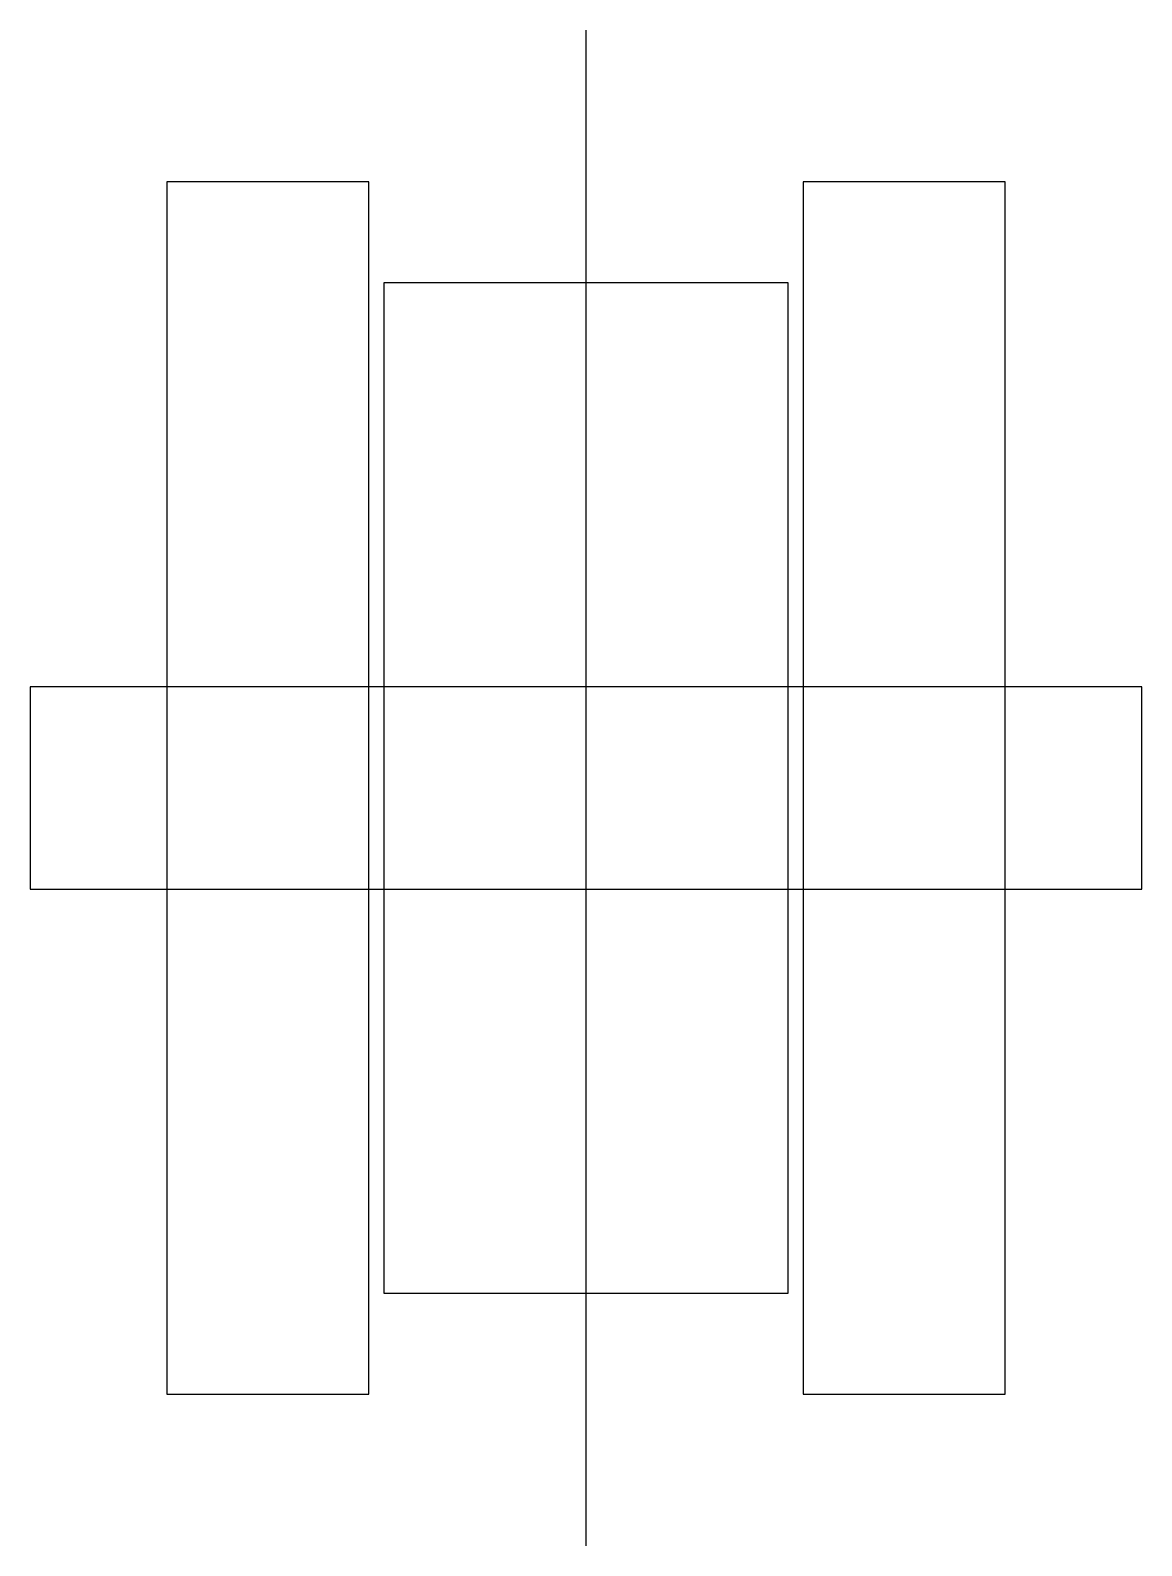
# Model space of a CAD drawing. Header units: millimetres. Extents: x -7 to 15, y -15 to 15.
import ezdxf

# ---------------------------------------------------------------- set-up
doc = ezdxf.new("R2010")
doc.units = ezdxf.units.MM

msp = doc.modelspace()

# ---------------------------------------------------------------- linework, layer by layer
at = {"layer": 'CHEEK'}
for p, q in [((-0.3, 12), (-4.3, 12)), ((-4.3, 12), (-4.3, -12)), ((-0.3, -12), (-0.3, 12)), ((12.3, 12), (8.3, 12)), ((8.3, 12), (8.3, -12)), ((12.3, -12), (12.3, 12)), ((-4.3, -12), (-0.3, -12)), ((8.3, -12), (12.3, -12))]:
    msp.add_line(p, q, dxfattribs=at)
at = {"layer": 'FINGER'}
for p, q in [((8, 10), (0, 10)), ((0, 10), (0, -10)), ((8, -10), (8, 10)), ((0, -10), (8, -10))]:
    msp.add_line(p, q, dxfattribs=at)
at = {"layer": 'PIN'}
for p, q in [((15, 2), (-7, 2)), ((-7, 2), (-7, -2)), ((15, -2), (15, 2)), ((-7, -2), (15, -2))]:
    msp.add_line(p, q, dxfattribs=at)
at = {"layer": 'TENDON_PLANE'}
msp.add_line((4, -15), (4, 15), dxfattribs=at)

doc.saveas('drawing.dxf')
